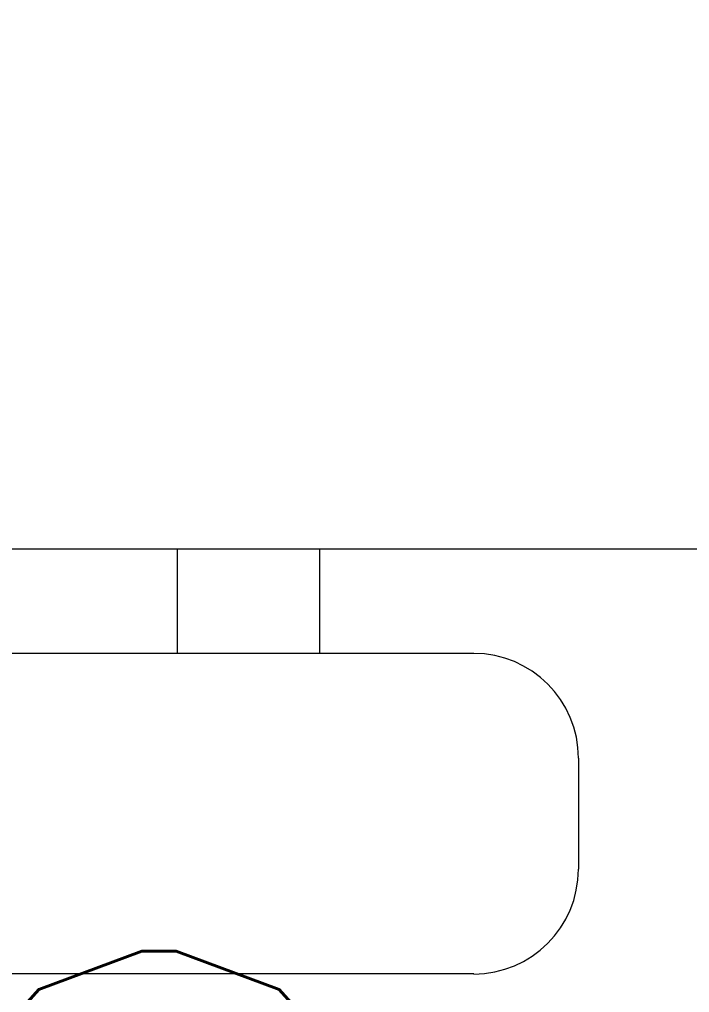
# Model space of a CAD drawing. Extents: x -12260 to 57327, y -29287 to 19916.
# Drawn here: x 35332.4 to 35457.9, y -3995.3 to -3813.2 of the extents above; entities that cross this region are included whole.
import ezdxf

# ---------------------------------------------------------------- set-up
doc = ezdxf.new("R2010")
doc.units = 0
doc.header["$LTSCALE"] = 0.25
doc.linetypes.add('DASHDOT', pattern=[25.4, 12.7, -6.35, 0, -6.35])
for name, color, linetype, lineweight in [('01-First Floor$0$LOADING', 253, 'Continuous', 5), ('01-First Floor$0$NEW Wall', 166, 'Continuous', 5), ('E-DIM', 6, 'Continuous', 18), ('E-LITE-CLNG-CNDT', 6, 'DASHDOT', 35)]:
    doc.layers.add(name, color=color, linetype=linetype, lineweight=lineweight)
doc.styles.get("Standard").update_dxf_attribs({"font": 'romans.shx'})
doc.dimstyles.get("Standard").update_dxf_attribs({"dimtxt": 150, "dimasz": 150, "dimexe": 0.18, "dimexo": 0.0625, "dimgap": 0.09, "dimtad": 0, "dimtih": 1, "dimtoh": 1, "dimdec": 0, "dimlfac": 0.1, "dimzin": 0, "dimdsep": 46, "dimtxsty": 'Standard', "dimcen": 0.09, "dimclrd": 6, "dimadec": 0, "dimazin": 0, "dimtfac": 1, "dimtdec": 0, "dimtofl": 0, "dimtmove": 0, "dimatfit": 3, "dimfxl": 1, "dimtolj": 1, "dimtzin": 0, "dimarcsym": 0})

# ---------------------------------------------------------------- blocks, each defined once
blk = doc.blocks.new('*X410')
at = {"color": 0}
for p, q in [((5, 3), (5, 3)), ((5, 3), (5, 3)), ((5, 3), (5, 3)), ((5, 3), (5, 3)), ((5, 3), (5, 3)), ((5, 3), (5, 3)), ((5, 3), (5, 3)), ((5, 3), (5, 3)), ((5, 3), (5, 3)), ((5, 3), (5, 3)), ((5, 3), (5, 3)), ((5, 3), (5, 3)), ((5, 3), (5, 3)), ((5, 3), (5, 3)), ((5, 3), (5, 3)), ((5, 3), (5, 3)), ((5, 3), (5, 3)), ((5, 3), (5, 3)), ((5, 3), (5, 3)), ((5, 3), (5, 3)), ((5, 3), (5, 3)), ((5, 3), (5, 3)), ((5, 3), (5, 3)), ((5, 3), (5, 3)), ((5, 3), (5, 3)), ((5, 3), (5, 3)), ((5, 3), (5, 3)), ((5, 3), (5, 3)), ((5, 3), (5, 3)), ((5, 3), (5, 3)), ((5, 3), (5, 3)), ((5, 3), (5, 3)), ((5, 3), (5, 3)), ((5, 3), (5, 3)), ((5, 3), (5, 3)), ((5, 3), (5, 3)), ((5, 3), (5, 3)), ((5, 3), (5, 3)), ((5, 3), (5, 3)), ((5, 3), (5, 3)), ((5, 3), (5, 3)), ((5, 3), (5, 3)), ((5, 3), (5, 3)), ((5, 3), (5, 3)), ((5, 3), (5, 3)), ((5, 3), (5, 3)), ((5, 3), (5, 3)), ((5, 3), (5, 3)), ((5, 3), (5, 3)), ((5, 3), (5, 3)), ((5, 3), (5, 3)), ((5, 3), (5, 3)), ((5, 3), (5, 3)), ((5, 3), (5, 3)), ((5, 3), (5, 3)), ((5, 3), (5, 3)), ((5, 3), (5, 3)), ((5, 3), (5, 3)), ((5, 3), (5, 3)), ((5, 3), (5, 3)), ((5, 3), (5, 3)), ((5, 3), (5, 3)), ((5, 3), (5, 3)), ((5, 3), (5, 3)), ((5, 3), (5, 3)), ((5, 3), (5, 3)), ((6, 3), (5, 3)), ((5, 3), (5, 3)), ((6, 3), (5, 3)), ((5, 3), (5, 3)), ((6, 3), (5, 3)), ((5, 3), (5, 3)), ((6, 3), (5, 3)), ((5, 3), (5, 3)), ((5, 3), (5, 3)), ((5, 3), (5, 3)), ((5, 3), (5, 3)), ((5, 3), (5, 3)), ((5, 3), (5, 3)), ((5, 3), (5, 3)), ((5, 3), (5, 3)), ((5, 3), (5, 3)), ((5, 3), (5, 3)), ((5, 3), (5, 3)), ((5, 3), (5, 3)), ((5, 3), (5, 3)), ((5, 3), (5, 3)), ((5, 3), (5, 3)), ((5, 3), (5, 3)), ((5, 3), (5, 3)), ((5, 3), (5, 3)), ((5, 3), (5, 3)), ((5, 3), (5, 3)), ((5, 3), (5, 3)), ((5, 3), (5, 3)), ((5, 3), (5, 3)), ((6, 3), (6, 3)), ((6, 3), (6, 3)), ((6, 3), (6, 3)), ((6, 3), (6, 3)), ((6, 3), (6, 3)), ((6, 3), (6, 3)), ((6, 3), (6, 3)), ((6, 3), (6, 3)), ((6, 3), (6, 3)), ((6, 3), (6, 3)), ((6, 3), (6, 3)), ((6, 3), (6, 3)), ((6, 3), (6, 3)), ((6, 3), (6, 3)), ((6, 3), (6, 3)), ((6, 3), (6, 3)), ((6, 3), (6, 3)), ((6, 3), (6, 3)), ((6, 3), (6, 3)), ((6, 3), (6, 3)), ((6, 3), (6, 3)), ((6, 3), (6, 3)), ((6, 3), (6, 3)), ((6, 3), (6, 3)), ((6, 3), (6, 3)), ((6, 3), (6, 3)), ((6, 3), (6, 3)), ((6, 3), (6, 3)), ((6, 3), (6, 3)), ((6, 3), (6, 3)), ((6, 3), (6, 3)), ((6, 3), (6, 3)), ((6, 3), (6, 3)), ((6, 3), (6, 3)), ((6, 3), (6, 3)), ((6, 3), (6, 3)), ((6, 3), (6, 3)), ((6, 3), (6, 3)), ((6, 3), (6, 3)), ((6, 3), (6, 3)), ((6, 3), (6, 3)), ((6, 3), (6, 3)), ((6, 3), (6, 3)), ((6, 3), (6, 3)), ((6, 3), (6, 3)), ((6, 3), (6, 3)), ((6, 3), (6, 3)), ((6, 3), (6, 3)), ((6, 3), (6, 3)), ((6, 3), (6, 3)), ((6, 3), (6, 3)), ((6, 3), (6, 3)), ((6, 3), (6, 3)), ((6, 3), (6, 3)), ((6, 3), (6, 3)), ((6, 3), (6, 3)), ((6, 3), (6, 3)), ((6, 3), (6, 3)), ((6, 3), (6, 3)), ((6, 3), (6, 3)), ((6, 3), (6, 3)), ((6, 3), (6, 3)), ((6, 3), (6, 3)), ((6, 3), (6, 3)), ((6, 3), (6, 3)), ((6, 3), (6, 3)), ((6, 3), (6, 3)), ((6, 3), (6, 3)), ((6, 3), (6, 3)), ((6, 3), (6, 3)), ((6, 3), (6, 3)), ((6, 3), (6, 3)), ((6, 3), (6, 3)), ((6, 3), (6, 3)), ((6, 3), (6, 3)), ((6, 3), (6, 3)), ((6, 3), (6, 3)), ((6, 3), (6, 3)), ((6, 3), (6, 3)), ((6, 3), (6, 3)), ((6, 3), (6, 3)), ((6, 3), (6, 3)), ((6, 3), (6, 3)), ((6, 3), (6, 3)), ((6, 3), (6, 3)), ((6, 3), (6, 3)), ((6, 3), (6, 3)), ((6, 3), (6, 3)), ((6, 3), (6, 3)), ((6, 3), (6, 3)), ((6, 3), (6, 3)), ((6, 3), (6, 3)), ((6, 3), (6, 3)), ((6, 3), (6, 3)), ((6, 3), (6, 3)), ((6, 3), (6, 3)), ((6, 3), (6, 3)), ((6, 3), (6, 3)), ((6, 3), (6, 3)), ((6, 3), (6, 3)), ((6, 3), (6, 3)), ((6, 3), (6, 3)), ((6, 3), (6, 3)), ((6, 3), (6, 3)), ((6, 3), (6, 3)), ((6, 3), (6, 3)), ((6, 3), (6, 3)), ((6, 3), (6, 3)), ((6, 3), (6, 3)), ((6, 3), (6, 3)), ((6, 3), (6, 3)), ((6, 3), (6, 3)), ((6, 3), (6, 3)), ((6, 3), (6, 3)), ((6, 3), (6, 3)), ((6, 3), (6, 3)), ((6, 3), (6, 3)), ((6, 3), (6, 3)), ((6, 3), (6, 3)), ((6, 3), (6, 3)), ((6, 3), (6, 3)), ((6, 3), (6, 3)), ((6, 3), (6, 3)), ((6, 3), (6, 3)), ((6, 3), (6, 3)), ((6, 3), (6, 3)), ((6, 3), (6, 3)), ((6, 3), (6, 3)), ((6, 3), (6, 3)), ((6, 3), (6, 3)), ((6, 3), (6, 3)), ((6, 3), (6, 3)), ((6, 3), (6, 3)), ((6, 3), (6, 3)), ((6, 3), (6, 3)), ((6, 3), (6, 3)), ((6, 3), (6, 3)), ((6, 3), (6, 3)), ((6, 3), (6, 3)), ((6, 3), (6, 3)), ((6, 3), (6, 3)), ((6, 3), (6, 3)), ((6, 3), (6, 3)), ((6, 3), (6, 3)), ((6, 3), (6, 3)), ((6, 3), (6, 3)), ((6, 3), (6, 3)), ((6, 3), (6, 3)), ((6, 3), (6, 3)), ((6, 3), (6, 3)), ((6, 3), (6, 3)), ((6, 3), (6, 3)), ((6, 3), (6, 3)), ((6, 3), (6, 3)), ((6, 3), (6, 3)), ((6, 3), (6, 3)), ((6, 3), (6, 3)), ((6, 3), (6, 3)), ((6, 3), (6, 3)), ((6, 3), (6, 3)), ((6, 3), (6, 3)), ((6, 3), (6, 3)), ((6, 3), (6, 3)), ((6, 3), (6, 3)), ((6, 3), (6, 3)), ((6, 3), (6, 3)), ((6, 3), (6, 3)), ((6, 3), (6, 3)), ((6, 3), (6, 3)), ((6, 3), (6, 3)), ((6, 3), (6, 3)), ((6, 3), (6, 3)), ((6, 3), (6, 3)), ((6, 3), (6, 3)), ((6, 3), (6, 3)), ((6, 3), (6, 3)), ((6, 3), (6, 3)), ((6, 3), (6, 3)), ((6, 3), (6, 3)), ((6, 3), (6, 3)), ((6, 3), (6, 3)), ((6, 3), (6, 3)), ((6, 3), (6, 3)), ((6, 3), (6, 3)), ((6, 3), (6, 3)), ((6, 3), (6, 3)), ((6, 3), (6, 3)), ((6, 3), (6, 3)), ((6, 3), (6, 3)), ((6, 3), (6, 3)), ((6, 3), (6, 3)), ((6, 3), (6, 3)), ((6, 3), (6, 3)), ((6, 3), (6, 3)), ((6, 3), (6, 3)), ((6, 3), (6, 3)), ((6, 3), (6, 3)), ((6, 3), (6, 3)), ((6, 3), (6, 3)), ((6, 3), (6, 3)), ((6, 3), (6, 3)), ((6, 3), (6, 3)), ((6, 3), (6, 3)), ((6, 3), (6, 3)), ((6, 3), (5, 3)), ((6, 3), (5, 3)), ((6, 3), (5, 3)), ((6, 3), (5, 3)), ((6, 3), (5, 3)), ((6, 3), (6, 3)), ((6, 3), (6, 3)), ((6, 3), (6, 3)), ((6, 3), (6, 3)), ((6, 3), (6, 3)), ((6, 3), (6, 3)), ((6, 3), (6, 3)), ((6, 3), (6, 3)), ((6, 3), (6, 3)), ((6, 3), (6, 3)), ((6, 3), (6, 3)), ((6, 3), (6, 3)), ((6, 3), (6, 3)), ((6, 3), (6, 3)), ((6, 3), (6, 3)), ((6, 3), (6, 3)), ((6, 3), (6, 3)), ((6, 3), (6, 3)), ((6, 3), (6, 3)), ((6, 3), (6, 3)), ((6, 3), (6, 3)), ((6, 3), (6, 3)), ((6, 3), (6, 3)), ((6, 3), (6, 3)), ((6, 3), (6, 3)), ((6, 3), (6, 3)), ((6, 3), (6, 3)), ((6, 3), (6, 3)), ((6, 3), (6, 3)), ((6, 3), (6, 3)), ((6, 3), (6, 3)), ((6, 3), (6, 3)), ((6, 3), (6, 3)), ((6, 3), (6, 3)), ((6, 3), (6, 3)), ((6, 3), (6, 3)), ((6, 3), (6, 3)), ((6, 3), (6, 3)), ((6, 3), (6, 3)), ((6, 3), (6, 3)), ((6, 3), (6, 3)), ((6, 3), (6, 3)), ((6, 3), (6, 3)), ((6, 3), (6, 3)), ((6, 3), (6, 3)), ((6, 3), (6, 3)), ((6, 3), (6, 3)), ((6, 3), (6, 3)), ((6, 3), (6, 3)), ((6, 3), (6, 3)), ((6, 3), (6, 3)), ((6, 3), (6, 3)), ((6, 3), (6, 3)), ((6, 3), (6, 3)), ((6, 3), (6, 3)), ((6, 3), (6, 3)), ((6, 3), (6, 3)), ((6, 3), (6, 3)), ((6, 3), (6, 3)), ((6, 3), (6, 3)), ((6, 3), (6, 3)), ((6, 3), (6, 3)), ((6, 3), (6, 3)), ((6, 3), (6, 3)), ((6, 3), (6, 3)), ((6, 3), (6, 3)), ((6, 3), (6, 3)), ((6, 3), (6, 3)), ((6, 3), (6, 3)), ((6, 3), (6, 3)), ((6, 3), (6, 3)), ((6, 3), (6, 3)), ((6, 3), (6, 3)), ((6, 3), (6, 3)), ((6, 3), (6, 3)), ((6, 3), (6, 3)), ((6, 3), (6, 3)), ((6, 3), (6, 3)), ((6, 3), (6, 3)), ((6, 3), (6, 3)), ((6, 3), (6, 3)), ((6, 3), (6, 3)), ((6, 3), (6, 3)), ((6, 3), (6, 3)), ((6, 3), (6, 3)), ((6, 3), (6, 3)), ((6, 3), (6, 3)), ((6, 3), (6, 3)), ((6, 3), (6, 3)), ((6, 3), (6, 3)), ((6, 3), (6, 3)), ((6, 3), (6, 3)), ((6, 3), (6, 3)), ((6, 3), (6, 3)), ((6, 3), (6, 3)), ((6, 3), (6, 3)), ((6, 3), (6, 3)), ((6, 3), (6, 3)), ((6, 3), (6, 3)), ((6, 3), (6, 3)), ((6, 3), (6, 3)), ((6, 3), (6, 3)), ((6, 3), (6, 3)), ((6, 3), (6, 3)), ((6, 3), (6, 3)), ((6, 3), (6, 3)), ((6, 3), (6, 3)), ((6, 3), (6, 3)), ((6, 3), (6, 3)), ((6, 3), (6, 3)), ((6, 3), (6, 3)), ((6, 3), (6, 3)), ((6, 3), (6, 3)), ((6, 3), (6, 3)), ((6, 3), (6, 3)), ((6, 3), (6, 3)), ((6, 3), (6, 3)), ((6, 3), (6, 3)), ((6, 3), (6, 3)), ((6, 3), (6, 3)), ((6, 3), (6, 3)), ((6, 3), (6, 3)), ((6, 3), (6, 3)), ((6, 3), (6, 3)), ((6, 3), (6, 3)), ((6, 3), (6, 3)), ((6, 3), (6, 3)), ((6, 3), (6, 3)), ((6, 3), (6, 3)), ((6, 3), (6, 3)), ((6, 3), (6, 3)), ((6, 3), (6, 3)), ((6, 3), (6, 3)), ((6, 3), (6, 3)), ((6, 3), (6, 3)), ((6, 3), (6, 3)), ((6, 3), (6, 3)), ((6, 3), (6, 3)), ((6, 3), (6, 3)), ((6, 3), (6, 3)), ((6, 3), (6, 3)), ((6, 3), (6, 3)), ((6, 3), (6, 3)), ((6, 3), (6, 3)), ((6, 3), (6, 3)), ((6, 3), (6, 3)), ((6, 3), (6, 3)), ((6, 3), (6, 3)), ((6, 3), (6, 3)), ((6, 3), (6, 3)), ((6, 3), (6, 3)), ((6, 3), (6, 3)), ((6, 3), (6, 3)), ((6, 3), (6, 3)), ((6, 3), (6, 3)), ((6, 3), (6, 3)), ((6, 3), (6, 3)), ((6, 3), (6, 3)), ((6, 3), (6, 3)), ((6, 3), (6, 3)), ((6, 3), (6, 3)), ((6, 3), (6, 3)), ((6, 3), (6, 3)), ((6, 3), (6, 3)), ((6, 3), (6, 3)), ((6, 3), (6, 3)), ((6, 3), (6, 3)), ((6, 3), (6, 3)), ((6, 3), (6, 3)), ((6, 3), (6, 3)), ((6, 3), (6, 3)), ((6, 3), (6, 3)), ((6, 3), (6, 3)), ((6, 3), (6, 3)), ((6, 3), (6, 3)), ((6, 3), (6, 3)), ((6, 3), (6, 3)), ((6, 3), (6, 3)), ((6, 3), (6, 3)), ((6, 3), (6, 3)), ((6, 3), (6, 3)), ((6, 3), (6, 3)), ((6, 3), (6, 3)), ((6, 3), (6, 3)), ((6, 3), (6, 3)), ((6, 3), (6, 3)), ((6, 3), (6, 3)), ((6, 3), (6, 3)), ((6, 3), (6, 3)), ((6, 3), (6, 3)), ((6, 3), (6, 3)), ((6, 3), (6, 3)), ((6, 3), (6, 3)), ((6, 3), (6, 3)), ((6, 3), (6, 3)), ((6, 3), (6, 3)), ((6, 3), (6, 3)), ((6, 3), (6, 3)), ((6, 3), (6, 3)), ((6, 3), (6, 3)), ((6, 3), (6, 3)), ((6, 3), (6, 3)), ((6, 3), (6, 3)), ((6, 3), (6, 3)), ((6, 3), (6, 3)), ((6, 3), (6, 3)), ((6, 3), (6, 3)), ((6, 3), (6, 3)), ((6, 3), (6, 3)), ((6, 3), (6, 3)), ((6, 3), (6, 3)), ((6, 3), (6, 3)), ((6, 3), (6, 3)), ((6, 3), (6, 3)), ((6, 3), (6, 3)), ((6, 3), (6, 3)), ((6, 3), (6, 3)), ((6, 3), (6, 3)), ((6, 3), (6, 3)), ((6, 3), (6, 3)), ((6, 3), (6, 3)), ((6, 3), (6, 3)), ((6, 3), (6, 3)), ((6, 3), (6, 3)), ((6, 3), (6, 3)), ((6, 3), (6, 3)), ((6, 3), (6, 3)), ((6, 3), (6, 3)), ((6, 3), (6, 3)), ((6, 3), (6, 3)), ((6, 3), (6, 3)), ((6, 3), (6, 3)), ((6, 3), (6, 3)), ((6, 3), (6, 3)), ((6, 3), (6, 3)), ((6, 3), (6, 3)), ((6, 3), (6, 3)), ((6, 3), (6, 3)), ((6, 3), (6, 3)), ((6, 3), (6, 3)), ((6, 3), (6, 3)), ((6, 3), (6, 3)), ((6, 3), (6, 3)), ((6, 3), (6, 3)), ((6, 3), (6, 3)), ((6, 3), (6, 3)), ((6, 3), (6, 3)), ((6, 3), (6, 3)), ((6, 3), (6, 3)), ((6, 3), (6, 3)), ((6, 3), (6, 3)), ((6, 3), (6, 3)), ((6, 3), (6, 3)), ((6, 3), (6, 3)), ((6, 3), (6, 3)), ((6, 3), (6, 3)), ((6, 3), (6, 3)), ((6, 3), (6, 3)), ((6, 3), (6, 3)), ((6, 3), (6, 3)), ((6, 3), (6, 3)), ((6, 3), (6, 3)), ((6, 3), (6, 3)), ((6, 3), (6, 3)), ((6, 3), (6, 3)), ((6, 3), (6, 3)), ((6, 3), (6, 3)), ((6, 3), (6, 3)), ((6, 3), (6, 3)), ((6, 3), (6, 3)), ((6, 3), (6, 3)), ((6, 3), (6, 3)), ((6, 3), (6, 3)), ((6, 3), (6, 3)), ((6, 3), (6, 3)), ((6, 3), (6, 3)), ((6, 3), (6, 3)), ((6, 3), (6, 3)), ((6, 3), (6, 3)), ((6, 3), (6, 3)), ((6, 3), (6, 3)), ((6, 3), (6, 3)), ((6, 3), (6, 3)), ((6, 3), (6, 3)), ((6, 3), (6, 3)), ((6, 3), (6, 3)), ((6, 3), (6, 3)), ((6, 3), (6, 3)), ((6, 3), (6, 3)), ((6, 3), (6, 3)), ((6, 3), (6, 3)), ((6, 3), (6, 3)), ((6, 3), (6, 3)), ((6, 3), (6, 3)), ((6, 3), (6, 3)), ((6, 3), (6, 3)), ((6, 3), (6, 3)), ((6, 3), (6, 3)), ((6, 3), (6, 3)), ((6, 3), (6, 3)), ((6, 3), (6, 3)), ((6, 3), (6, 3)), ((6, 3), (6, 3)), ((6, 3), (6, 3)), ((6, 3), (6, 3)), ((6, 3), (6, 3)), ((6, 3), (6, 3)), ((6, 3), (6, 3)), ((6, 3), (6, 3)), ((6, 3), (6, 3)), ((6, 3), (6, 3)), ((6, 3), (6, 3)), ((6, 3), (6, 3)), ((6, 3), (6, 3)), ((6, 3), (6, 3)), ((6, 3), (6, 3)), ((6, 3), (6, 3))]:
    blk.add_line(p, q, dxfattribs=at)
blk = doc.blocks.new('*X411')
at = {"color": 0}
for p, q in [((13, 1), (13, 1)), ((13, 1), (13, 1)), ((13, 1), (13, 1)), ((13, 1), (13, 1)), ((13, 1), (13, 1)), ((13, 1), (13, 1)), ((13, 1), (13, 1)), ((13, 1), (13, 1)), ((13, 1), (13, 1)), ((13, 1), (13, 1)), ((13, 1), (13, 1)), ((13, 1), (13, 1)), ((13, 1), (13, 1)), ((13, 1), (13, 1)), ((13, 1), (13, 1)), ((13, 1), (14, 1)), ((13, 1), (14, 1)), ((13, 1), (14, 1)), ((13, 1), (13, 1)), ((13, 1), (13, 1)), ((13, 1), (13, 1)), ((13, 1), (13, 1)), ((13, 1), (13, 1)), ((13, 1), (13, 1)), ((13, 1), (13, 1)), ((13, 1), (13, 1)), ((13, 1), (13, 1)), ((13, 1), (13, 1)), ((13, 1), (13, 1)), ((13, 1), (13, 1)), ((13, 1), (13, 1)), ((13, 1), (13, 1)), ((13, 1), (13, 1)), ((13, 1), (13, 1)), ((13, 1), (13, 1)), ((13, 1), (13, 1)), ((13, 1), (13, 1)), ((13, 1), (13, 1)), ((13, 1), (13, 1)), ((13, 1), (13, 1)), ((13, 1), (13, 1)), ((13, 1), (13, 1)), ((13, 1), (13, 1)), ((13, 1), (13, 1)), ((13, 1), (13, 1)), ((13, 1), (13, 1)), ((13, 1), (13, 1)), ((13, 1), (13, 1)), ((13, 1), (13, 1)), ((13, 1), (13, 1)), ((13, 1), (13, 1)), ((13, 1), (13, 1)), ((13, 1), (13, 1)), ((13, 1), (13, 1)), ((13, 1), (13, 1)), ((13, 1), (13, 1)), ((13, 1), (13, 1)), ((13, 1), (13, 1)), ((13, 1), (13, 1)), ((13, 1), (13, 1)), ((13, 1), (13, 1)), ((13, 1), (13, 1)), ((13, 1), (13, 1)), ((13, 1), (13, 1)), ((13, 1), (13, 1)), ((13, 1), (13, 1)), ((13, 1), (13, 1)), ((13, 1), (13, 1)), ((13, 1), (13, 1)), ((13, 1), (13, 1)), ((13, 1), (13, 1)), ((13, 1), (13, 1)), ((13, 1), (13, 1)), ((13, 1), (13, 1)), ((13, 1), (13, 1)), ((13, 1), (13, 1)), ((13, 1), (13, 1)), ((13, 1), (13, 1)), ((13, 1), (13, 1)), ((13, 1), (13, 1)), ((13, 1), (13, 1)), ((13, 1), (13, 1)), ((13, 1), (13, 1)), ((13, 1), (13, 1)), ((13, 1), (13, 1)), ((13, 1), (13, 1)), ((13, 1), (13, 1)), ((13, 1), (13, 1)), ((13, 1), (13, 1)), ((13, 1), (13, 1)), ((13, 1), (13, 1)), ((13, 1), (13, 1)), ((13, 1), (13, 1)), ((13, 1), (13, 1)), ((13, 1), (13, 1)), ((13, 1), (13, 1)), ((13, 1), (13, 1)), ((13, 1), (13, 1)), ((13, 1), (13, 1)), ((13, 1), (13, 1)), ((13, 1), (13, 1)), ((13, 1), (13, 1)), ((13, 1), (13, 1)), ((13, 1), (13, 1)), ((13, 1), (13, 1)), ((13, 1), (13, 1)), ((13, 1), (13, 1)), ((13, 1), (13, 1)), ((13, 1), (13, 1)), ((13, 1), (13, 1)), ((13, 1), (13, 1)), ((13, 1), (13, 1)), ((13, 1), (13, 1)), ((13, 1), (13, 1)), ((13, 1), (13, 1)), ((13, 1), (13, 1)), ((13, 1), (13, 1)), ((13, 1), (13, 1)), ((13, 1), (13, 1)), ((13, 1), (13, 1)), ((13, 1), (13, 1)), ((13, 1), (13, 1)), ((13, 1), (13, 1)), ((13, 1), (14, 1)), ((13, 0), (13, 0)), ((13, 0), (13, 0)), ((13, 0), (13, 0)), ((13, 0), (13, 0)), ((13, 0), (13, 0)), ((13, 0), (13, 0)), ((13, 0), (13, 0)), ((13, 0), (13, 0)), ((13, 0), (13, 0)), ((13, 0), (13, 0)), ((13, 0), (13, 0)), ((13, 0), (13, 0)), ((13, 0), (13, 0)), ((13, 0), (13, 0)), ((13, 0), (13, 0)), ((13, 0), (13, 0)), ((13, 0), (13, 0)), ((13, 0), (13, 0)), ((13, 0), (13, 0)), ((13, 0), (13, 0)), ((13, 0), (13, 0)), ((13, 0), (13, 0)), ((13, 0), (13, 0)), ((13, 0), (13, 0)), ((13, 0), (13, 0)), ((13, 0), (13, 0)), ((13, 0), (13, 0)), ((13, 0), (13, 0)), ((13, 0), (13, 0)), ((13, 0), (13, 0)), ((13, 0), (13, 0)), ((13, 0), (13, 0)), ((13, 0), (13, 0)), ((13, 0), (13, 0)), ((13, 0), (13, 0)), ((13, 0), (13, 0)), ((13, 0), (13, 0)), ((13, 0), (13, 0)), ((13, 0), (13, 0)), ((13, 0), (13, 0)), ((13, 0), (13, 0)), ((13, 0), (13, 0)), ((13, 0), (13, 0)), ((13, 0), (13, 0)), ((13, 0), (13, 0)), ((13, 0), (13, 0)), ((13, 0), (13, 0)), ((13, 0), (13, 0)), ((13, 0), (14, 0)), ((13, 0), (14, 0)), ((13, 0), (13, 0)), ((13, 0), (14, 0)), ((14, 1), (14, 1)), ((14, 1), (14, 1)), ((14, 1), (14, 1)), ((14, 1), (14, 1)), ((14, 1), (14, 1)), ((14, 1), (14, 1)), ((14, 1), (14, 1)), ((14, 1), (14, 1)), ((14, 1), (14, 1)), ((14, 1), (14, 1)), ((14, 1), (14, 1)), ((14, 1), (14, 1)), ((14, 1), (14, 1)), ((14, 1), (14, 1)), ((14, 1), (14, 1)), ((14, 1), (14, 1)), ((14, 1), (14, 1)), ((14, 1), (14, 1)), ((14, 1), (14, 1)), ((14, 1), (14, 1)), ((14, 1), (14, 1)), ((14, 1), (14, 1)), ((14, 1), (14, 1)), ((14, 1), (14, 1)), ((14, 1), (14, 1)), ((14, 1), (14, 1)), ((14, 1), (14, 1)), ((14, 1), (14, 1)), ((14, 1), (14, 1)), ((14, 1), (14, 1)), ((14, 1), (14, 1)), ((14, 1), (14, 1)), ((14, 1), (14, 1)), ((14, 1), (14, 1)), ((14, 1), (14, 1)), ((14, 1), (14, 1)), ((14, 1), (14, 1)), ((14, 1), (14, 1)), ((14, 1), (14, 1)), ((14, 1), (14, 1)), ((14, 1), (14, 1)), ((14, 1), (14, 1)), ((14, 1), (14, 1)), ((14, 1), (14, 1)), ((14, 1), (14, 1)), ((14, 1), (14, 1)), ((14, 1), (14, 1)), ((14, 1), (14, 1)), ((14, 1), (14, 1)), ((14, 1), (14, 1)), ((14, 1), (14, 1)), ((14, 1), (14, 1)), ((14, 1), (14, 1)), ((14, 1), (14, 1)), ((14, 1), (14, 1)), ((14, 1), (14, 1)), ((14, 1), (14, 1)), ((14, 1), (14, 1)), ((14, 1), (14, 1)), ((14, 1), (14, 1)), ((14, 1), (14, 1)), ((14, 1), (14, 1)), ((14, 1), (14, 1)), ((14, 1), (14, 1)), ((14, 1), (14, 1)), ((14, 1), (14, 1)), ((14, 1), (14, 1)), ((14, 1), (14, 1)), ((14, 1), (14, 1)), ((14, 1), (14, 1)), ((14, 1), (14, 1)), ((14, 1), (14, 1)), ((14, 1), (14, 1)), ((14, 1), (14, 1)), ((14, 1), (14, 1)), ((14, 1), (14, 1)), ((14, 1), (14, 1)), ((14, 1), (14, 1)), ((14, 1), (14, 1)), ((14, 1), (14, 1)), ((14, 1), (14, 1)), ((14, 1), (14, 1)), ((14, 1), (14, 1)), ((14, 1), (14, 1)), ((14, 1), (14, 1)), ((14, 1), (14, 1)), ((14, 1), (14, 1)), ((14, 1), (14, 1)), ((14, 1), (14, 1)), ((14, 1), (14, 1)), ((14, 1), (14, 1)), ((14, 1), (14, 1)), ((14, 1), (14, 1)), ((14, 1), (14, 1)), ((14, 0), (14, 0)), ((14, 0), (14, 0)), ((14, 0), (14, 0)), ((14, 0), (14, 0)), ((14, 0), (14, 0)), ((14, 0), (14, 0)), ((14, 0), (14, 0)), ((14, 0), (14, 0)), ((14, 0), (14, 0)), ((14, 0), (14, 0)), ((14, 0), (14, 0)), ((14, 0), (14, 0)), ((14, 0), (14, 0)), ((14, 0), (14, 0)), ((14, 0), (14, 0)), ((14, 0), (14, 0)), ((14, 0), (14, 0)), ((14, 0), (14, 0)), ((14, 0), (14, 0)), ((14, 0), (14, 0)), ((14, 0), (14, 0)), ((14, 0), (14, 0)), ((14, 0), (14, 0)), ((14, 0), (14, 0)), ((14, 0), (14, 0)), ((14, 0), (14, 0)), ((14, 0), (14, 0)), ((14, 0), (14, 0)), ((14, 0), (14, 0)), ((14, 0), (14, 0)), ((14, 0), (14, 0)), ((14, 0), (14, 0)), ((14, 0), (14, 0)), ((14, 0), (14, 0)), ((14, 0), (14, 0)), ((14, 0), (14, 0)), ((14, 0), (14, 0)), ((14, 0), (14, 0)), ((14, 0), (14, 0)), ((14, 0), (14, 0)), ((14, 0), (14, 0)), ((14, 0), (14, 0)), ((14, 0), (14, 0)), ((14, 0), (14, 0)), ((14, 0), (14, 0)), ((14, 0), (14, 0)), ((14, 0), (14, 0)), ((14, 0), (14, 0)), ((13, 0), (13, 0)), ((13, 0), (14, 0)), ((13, 0), (13, 0)), ((13, 0), (14, 0)), ((13, 0), (13, 0)), ((13, 0), (14, 0)), ((13, 0), (13, 0)), ((13, 0), (13, 0)), ((13, 0), (13, 0)), ((13, 0), (13, 0)), ((13, 0), (14, 0)), ((13, 0), (13, 0)), ((13, 0), (14, 0)), ((13, 0), (13, 0)), ((13, 0), (14, 0)), ((13, 0), (13, 0)), ((13, 0), (14, 0)), ((13, 0), (13, 0)), ((13, 0), (14, 0)), ((13, 0), (13, 0)), ((13, 0), (14, 0)), ((13, 0), (13, 0)), ((13, 0), (14, 0)), ((13, 0), (13, 0)), ((13, 0), (13, 0)), ((13, 0), (13, 0)), ((13, 0), (14, 0)), ((13, 0), (13, 0)), ((13, 0), (14, 0)), ((13, 0), (13, 0)), ((13, 0), (14, 0)), ((13, 0), (13, 0)), ((13, 0), (14, 0)), ((13, 0), (13, 0)), ((13, 0), (13, 0)), ((13, 0), (13, 0)), ((13, 0), (13, 0)), ((13, 0), (13, 0)), ((13, 0), (13, 0)), ((13, 0), (13, 0)), ((13, 0), (13, 0)), ((13, 0), (13, 0)), ((13, 0), (13, 0)), ((13, 0), (13, 0)), ((13, 0), (13, 0)), ((13, 0), (13, 0)), ((13, 0), (13, 0)), ((13, 0), (13, 0)), ((13, 0), (13, 0)), ((13, 0), (13, 0)), ((13, 0), (13, 0)), ((13, 0), (13, 0)), ((13, 0), (13, 0)), ((13, 0), (13, 0)), ((13, 0), (13, 0)), ((13, 0), (13, 0)), ((13, 0), (13, 0)), ((13, 0), (13, 0)), ((13, 0), (13, 0)), ((13, 0), (13, 0)), ((13, 0), (13, 0)), ((13, 0), (13, 0)), ((13, 0), (13, 0)), ((13, 0), (13, 0)), ((13, -1), (13, -1)), ((13, -1), (13, -1)), ((13, -1), (13, -1)), ((13, -1), (13, -1)), ((13, -1), (13, -1)), ((13, -1), (14, -1)), ((13, -1), (13, -1)), ((14, 0), (14, 0)), ((14, 0), (14, 0)), ((14, 0), (14, 0)), ((14, 0), (14, 0)), ((14, 0), (14, 0)), ((14, 0), (14, 0)), ((14, 0), (14, 0)), ((14, 0), (14, 0)), ((14, 0), (14, 0)), ((14, 0), (14, 0)), ((14, 0), (14, 0)), ((14, 0), (14, 0)), ((14, 0), (14, 0)), ((14, 0), (14, 0)), ((14, 0), (14, 0)), ((13, 0), (14, 0)), ((14, 0), (14, 0)), ((14, 0), (14, 0)), ((14, 0), (14, 0)), ((14, 0), (14, 0)), ((14, 0), (14, 0)), ((14, 0), (14, 0)), ((14, 0), (14, 0)), ((14, 0), (14, 0)), ((14, 0), (14, 0)), ((14, 0), (14, 0)), ((14, 0), (14, 0)), ((14, 0), (14, 0)), ((14, 0), (14, 0)), ((14, 0), (14, 0)), ((14, 0), (14, 0)), ((14, 0), (14, 0)), ((14, 0), (14, 0)), ((14, 0), (14, 0)), ((14, 0), (14, 0)), ((14, 0), (14, 0)), ((14, 0), (14, 0)), ((14, 0), (14, 0)), ((14, 0), (14, 0)), ((14, 0), (14, 0)), ((14, 0), (14, 0)), ((14, 0), (14, 0)), ((14, 0), (14, 0)), ((14, 0), (14, 0)), ((14, 0), (14, 0)), ((14, 0), (14, 0)), ((14, 0), (14, 0)), ((14, 0), (14, 0)), ((14, 0), (14, 0)), ((14, 0), (14, 0)), ((14, -1), (14, -1)), ((14, -1), (14, -1)), ((14, -1), (14, -1)), ((14, -1), (14, -1)), ((14, -1), (14, -1))]:
    blk.add_line(p, q, dxfattribs=at)
blk = doc.blocks.new('01-First Floor$0$GF21018-P')
at = {"color": 0}
for p, q in [((0.22049, 0.47563), (0.22049, 0.0675)), ((0.25963, 0.34221), (0.2804, 0.34221)), ((0.24001, 0.32259), (0.24001, 0.14)), ((0.30001, 0.32259), (0.30001, 0.14)), ((0.22049, 0.29372), (0.24001, 0.29372)), ((0.22049, 0.26708), (0.24001, 0.26708))]:
    blk.add_line(p, q, dxfattribs=at)
for points in [[(0.24001, 0.29372), (0.24001, 0.29372), (0.24001, 0.29372), (0.24001, 0.29372), (0.24001, 0.29372), (0.24001, 0.29372), (0.24001, 0.29372), (0.24001, 0.29372), (0.24001, 0.29372), (0.24001, 0.29372), (0.24001, 0.29372), (0.24001, 0.29372), (0.24001, 0.29372), (0.24001, 0.29372), (0.24001, 0.29372), (0.24001, 0.29372), (0.24001, 0.29372), (0.24001, 0.29372), (0.24001, 0.29372), (0.24001, 0.29372), (0.24001, 0.29372), (0.24001, 0.29372), (0.24001, 0.29372), (0.24001, 0.29372), (0.24001, 0.29372), (0.24001, 0.29372), (0.24001, 0.29372), (0.24001, 0.29372), (0.24001, 0.29372), (0.24001, 0.29372), (0.24001, 0.29372), (0.24001, 0.29372), (0.24001, 0.29372), (0.24001, 0.29372), (0.24001, 0.29372), (0.24001, 0.29372), (0.24001, 0.29372), (0.24001, 0.29372), (0.24001, 0.29372), (0.24001, 0.29372), (0.24001, 0.29372), (0.24001, 0.29372), (0.24001, 0.29372), (0.24001, 0.29372), (0.24001, 0.29372), (0.24001, 0.29372), (0.24001, 0.29372), (0.24001, 0.29372), (0.24001, 0.29372), (0.24001, 0.29372), (0.24001, 0.29372), (0.24001, 0.29372), (0.24001, 0.29372), (0.24001, 0.29372), (0.24001, 0.29372), (0.24001, 0.29372), (0.24001, 0.29372), (0.24001, 0.29372), (0.24001, 0.29372), (0.24001, 0.29372), (0.24001, 0.29372), (0.24001, 0.29372), (0.24001, 0.29372), (0.24001, 0.29372), (0.24001, 0.29372), (0.24001, 0.29372), (0.24001, 0.29372), (0.24001, 0.29372), (0.24001, 0.29372), (0.24001, 0.29372), (0.24001, 0.29372), (0.24001, 0.29372), (0.24001, 0.29372), (0.24001, 0.29372), (0.24001, 0.29372), (0.24001, 0.29372), (0.24001, 0.29372), (0.24001, 0.29372), (0.24001, 0.29372), (0.24001, 0.29372), (0.24001, 0.29372), (0.24001, 0.29372), (0.24001, 0.29372), (0.24001, 0.29372), (0.24001, 0.29372), (0.24001, 0.29372), (0.24001, 0.29372), (0.24001, 0.29372), (0.24001, 0.29372), (0.24001, 0.29372), (0.24001, 0.29372), (0.24001, 0.29372), (0.24001, 0.29372), (0.24001, 0.29372), (0.24001, 0.29372), (0.24001, 0.29372), (0.24001, 0.29372), (0.24001, 0.29372), (0.24001, 0.29372), (0.24001, 0.29372), (0.24001, 0.29372), (0.24001, 0.29372), (0.24001, 0.29372), (0.24001, 0.29372), (0.24001, 0.29372), (0.24001, 0.29372), (0.24001, 0.29372), (0.24001, 0.29372), (0.24001, 0.29372), (0.24001, 0.29372), (0.24001, 0.29372), (0.24001, 0.29372), (0.24001, 0.29372), (0.24001, 0.29372), (0.24001, 0.29372), (0.24001, 0.29372), (0.24001, 0.29372), (0.24001, 0.29372), (0.24001, 0.29372), (0.24001, 0.29372), (0.24001, 0.29372), (0.24001, 0.29372), (0.24001, 0.29372), (0.24001, 0.29372), (0.24001, 0.29372), (0.24001, 0.29372), (0.24001, 0.29372), (0.24001, 0.29372), (0.24001, 0.29372), (0.24001, 0.29372), (0.24001, 0.29372), (0.24001, 0.29372), (0.24001, 0.29372), (0.24001, 0.29372), (0.24001, 0.29372), (0.24001, 0.29372), (0.24001, 0.29372), (0.24001, 0.29372), (0.24001, 0.29372), (0.24001, 0.29372), (0.24001, 0.29372), (0.24001, 0.29372), (0.24001, 0.29372), (0.24001, 0.29372), (0.24001, 0.29372), (0.24001, 0.29372), (0.24001, 0.29372), (0.24001, 0.29372), (0.24001, 0.29372), (0.24001, 0.29372), (0.24001, 0.29372), (0.24001, 0.29372), (0.24001, 0.29372), (0.24001, 0.29372), (0.24001, 0.29372), (0.24001, 0.29372), (0.24001, 0.29372), (0.24001, 0.29372), (0.24001, 0.29372), (0.24001, 0.29372), (0.24001, 0.29372), (0.24001, 0.29372), (0.24001, 0.29372), (0.24001, 0.29372), (0.24001, 0.29372), (0.24001, 0.29372), (0.24001, 0.29372), (0.24001, 0.29372), (0.24001, 0.29372), (0.24001, 0.29372), (0.24001, 0.29372), (0.24001, 0.29372), (0.24001, 0.29372), (0.24001, 0.29372), (0.24001, 0.29372), (0.24001, 0.29372), (0.24001, 0.29372), (0.24001, 0.29372), (0.24001, 0.29372), (0.24001, 0.29372), (0.24001, 0.29372), (0.24001, 0.29372), (0.24001, 0.29372), (0.24001, 0.29372), (0.24001, 0.29372), (0.24001, 0.29372), (0.24001, 0.29372), (0.24001, 0.29372), (0.24001, 0.29372), (0.24001, 0.29372), (0.24001, 0.29372), (0.24001, 0.29372), (0.24001, 0.29372), (0.24001, 0.29372), (0.24001, 0.29372), (0.24001, 0.29372), (0.24001, 0.29372), (0.24001, 0.29372), (0.24001, 0.29372), (0.24001, 0.29372), (0.24001, 0.29372), (0.24001, 0.29372), (0.24001, 0.29372), (0.24001, 0.29372), (0.24001, 0.29372), (0.24001, 0.29372), (0.24001, 0.29372), (0.24001, 0.29372), (0.24001, 0.29372), (0.24001, 0.29372), (0.24001, 0.29372), (0.24001, 0.29372), (0.24001, 0.29372), (0.24001, 0.29372), (0.24001, 0.29372), (0.24001, 0.29372), (0.24001, 0.29372), (0.24001, 0.29372), (0.24001, 0.29372), (0.24001, 0.29372), (0.24001, 0.29372), (0.24001, 0.29372), (0.24001, 0.29372), (0.24001, 0.29372), (0.24001, 0.29372), (0.24001, 0.29372), (0.24001, 0.29372), (0.24001, 0.29372), (0.24001, 0.29372), (0.24001, 0.29372), (0.24001, 0.29372), (0.24001, 0.29372), (0.24001, 0.29372), (0.24001, 0.29372), (0.24001, 0.29372), (0.24001, 0.29372), (0.24001, 0.29372), (0.24001, 0.29372), (0.24001, 0.29372), (0.24001, 0.29372), (0.24001, 0.29372), (0.24001, 0.29372), (0.24001, 0.29372), (0.24001, 0.29372), (0.24001, 0.29372), (0.24001, 0.29372), (0.24001, 0.29372), (0.24001, 0.29372), (0.24001, 0.29372), (0.24001, 0.29372), (0.24001, 0.29372), (0.24001, 0.29372), (0.24001, 0.29372), (0.24001, 0.29372), (0.24001, 0.29372), (0.24001, 0.29372), (0.24001, 0.29372), (0.24001, 0.29372), (0.24001, 0.29372), (0.24001, 0.29372), (0.24001, 0.29372), (0.24001, 0.29372), (0.24001, 0.29372), (0.24001, 0.29372), (0.24001, 0.29372), (0.24001, 0.29372), (0.24001, 0.29372), (0.24001, 0.29372), (0.24001, 0.29372), (0.24001, 0.29372), (0.24001, 0.29372), (0.24001, 0.29372), (0.24001, 0.29372), (0.24001, 0.29372), (0.24001, 0.29372), (0.24001, 0.29372), (0.24001, 0.29372)], [(0.24001, 0.29372), (0.24001, 0.29372), (0.24001, 0.29372), (0.24001, 0.29372), (0.24001, 0.29372), (0.24001, 0.29372), (0.24001, 0.29372), (0.24001, 0.29372), (0.24001, 0.29372), (0.24001, 0.29372), (0.24001, 0.29372), (0.24001, 0.29372), (0.24001, 0.29372), (0.24001, 0.29372), (0.24001, 0.29372), (0.24001, 0.29372), (0.24001, 0.29372), (0.24001, 0.29372), (0.24001, 0.29372), (0.24001, 0.29372), (0.24001, 0.29372), (0.24001, 0.29372), (0.24001, 0.29372), (0.24001, 0.29372), (0.24001, 0.29372), (0.24001, 0.29372), (0.24001, 0.29372), (0.24001, 0.29372), (0.24001, 0.29372), (0.24001, 0.29372), (0.24001, 0.29372), (0.24001, 0.29372), (0.24001, 0.29372), (0.24001, 0.29372), (0.24001, 0.29372), (0.24001, 0.29372), (0.24001, 0.29372), (0.24001, 0.29372), (0.24001, 0.29372), (0.24001, 0.29372), (0.24001, 0.29372), (0.24001, 0.29372), (0.24001, 0.29372), (0.24001, 0.29372), (0.24001, 0.29372), (0.24001, 0.29372), (0.24001, 0.29372), (0.24001, 0.29372), (0.24001, 0.29372), (0.24001, 0.29372), (0.24001, 0.29372), (0.24001, 0.29372), (0.24001, 0.29372), (0.24001, 0.29372), (0.24001, 0.29372), (0.24001, 0.29372), (0.24001, 0.29372), (0.24001, 0.29372), (0.24001, 0.29372), (0.24001, 0.29372), (0.24001, 0.29372), (0.24001, 0.29372), (0.24001, 0.29372), (0.24001, 0.29372), (0.24001, 0.29372), (0.24001, 0.29372), (0.24001, 0.29372), (0.24001, 0.29372), (0.24001, 0.29372), (0.24001, 0.29372), (0.24001, 0.29372), (0.24001, 0.29372), (0.24001, 0.29372), (0.24001, 0.29372), (0.24001, 0.29372), (0.24001, 0.29372), (0.24001, 0.29372), (0.24001, 0.29372), (0.24001, 0.29372), (0.24001, 0.29372), (0.24001, 0.29372), (0.24001, 0.29372), (0.24001, 0.29372), (0.24001, 0.29372), (0.24001, 0.29372), (0.24001, 0.29372), (0.24001, 0.29372), (0.24001, 0.29372), (0.24001, 0.29372), (0.24001, 0.29372), (0.24001, 0.29372), (0.24001, 0.29372), (0.24001, 0.29372), (0.24001, 0.29372), (0.24001, 0.29372), (0.24001, 0.29372), (0.24001, 0.29372), (0.24001, 0.29372), (0.24001, 0.29372), (0.24001, 0.29372), (0.24001, 0.29372), (0.24001, 0.29372), (0.24001, 0.29372), (0.24001, 0.29372), (0.24001, 0.29372), (0.24001, 0.29372), (0.24001, 0.29372), (0.24001, 0.29372), (0.24001, 0.29372), (0.24001, 0.29372), (0.24001, 0.29372), (0.24001, 0.29372), (0.24001, 0.29372), (0.24001, 0.29372), (0.24001, 0.29372), (0.24001, 0.29372), (0.24001, 0.29372), (0.24001, 0.29372), (0.24001, 0.29372), (0.24001, 0.29372), (0.24001, 0.29372), (0.24001, 0.29372), (0.24001, 0.29372), (0.24001, 0.29372), (0.24001, 0.29372), (0.24001, 0.29372), (0.24001, 0.29372), (0.24001, 0.29372), (0.24001, 0.29372), (0.24001, 0.29372), (0.24001, 0.29372), (0.24001, 0.29372), (0.24001, 0.29372), (0.24001, 0.29372), (0.24001, 0.29372), (0.24001, 0.29372), (0.24001, 0.29372), (0.24001, 0.29372), (0.24001, 0.29372), (0.24001, 0.29372), (0.24001, 0.29372), (0.24001, 0.29372), (0.24001, 0.29372), (0.24001, 0.29372), (0.24001, 0.29372), (0.24001, 0.29372), (0.24001, 0.29372), (0.24001, 0.29372), (0.24001, 0.29372), (0.24001, 0.29372), (0.24001, 0.29372), (0.24001, 0.29372), (0.24001, 0.29372), (0.24001, 0.29372), (0.24001, 0.29372), (0.24001, 0.29372), (0.24001, 0.29372), (0.24001, 0.29372), (0.24001, 0.29372), (0.24001, 0.29372), (0.24001, 0.29372), (0.24001, 0.29372), (0.24001, 0.29372), (0.24001, 0.29372), (0.24001, 0.29372), (0.24001, 0.29372), (0.24001, 0.29372), (0.24001, 0.29372), (0.24001, 0.29372), (0.24001, 0.29372), (0.24001, 0.29372), (0.24001, 0.29372), (0.24001, 0.29372), (0.24001, 0.29372), (0.24001, 0.29372), (0.24001, 0.29372), (0.24001, 0.29372), (0.24001, 0.29372), (0.24001, 0.29372), (0.24001, 0.29372), (0.24001, 0.29372), (0.24001, 0.29372), (0.24001, 0.29372), (0.24001, 0.29372), (0.24001, 0.29372), (0.24001, 0.29372), (0.24001, 0.29372), (0.24001, 0.29372), (0.24001, 0.29372), (0.24001, 0.29372), (0.24001, 0.29372), (0.24001, 0.29372), (0.24001, 0.29372), (0.24001, 0.29372), (0.24001, 0.29372), (0.24001, 0.29372), (0.24001, 0.29372), (0.24001, 0.29372), (0.24001, 0.29372), (0.24001, 0.29372), (0.24001, 0.29372), (0.24001, 0.29372), (0.24001, 0.29372), (0.24001, 0.29372), (0.24001, 0.29372), (0.24001, 0.29372), (0.24001, 0.29372), (0.24001, 0.29372), (0.24001, 0.29372), (0.24001, 0.29372), (0.24001, 0.29372), (0.24001, 0.29372), (0.24001, 0.29372), (0.24001, 0.29372), (0.24001, 0.29372), (0.24001, 0.29372), (0.24001, 0.29372), (0.24001, 0.29372), (0.24001, 0.29372)], [(0.24001, 0.29372), (0.24001, 0.29372), (0.24001, 0.29372), (0.24001, 0.29372), (0.24001, 0.29372), (0.24001, 0.29372), (0.24001, 0.29372), (0.24001, 0.29372), (0.24001, 0.29372), (0.24001, 0.29372), (0.24001, 0.29372), (0.24001, 0.29372), (0.24001, 0.29372), (0.24001, 0.29372), (0.24001, 0.29372), (0.24001, 0.29372), (0.24001, 0.29372), (0.24001, 0.29372), (0.24001, 0.29372), (0.24001, 0.29372), (0.24001, 0.29372), (0.24001, 0.29372), (0.24001, 0.29372), (0.24001, 0.29372), (0.24001, 0.29372), (0.24001, 0.29372), (0.24001, 0.29372), (0.24001, 0.29372), (0.24001, 0.29372), (0.24001, 0.29372), (0.24001, 0.29372), (0.24001, 0.29372), (0.24001, 0.29372), (0.24001, 0.29372), (0.24001, 0.29372), (0.24001, 0.29372), (0.24001, 0.29372), (0.24001, 0.29372), (0.24001, 0.29372), (0.24001, 0.29372), (0.24001, 0.29372), (0.24001, 0.29372), (0.24001, 0.29372), (0.24001, 0.29372), (0.24001, 0.29372), (0.24001, 0.29372), (0.24001, 0.29372), (0.24001, 0.29372), (0.24001, 0.29372), (0.24001, 0.29372), (0.24001, 0.29372), (0.24001, 0.29372), (0.24001, 0.29372), (0.24001, 0.29372), (0.24001, 0.29372), (0.24001, 0.29372), (0.24001, 0.29372), (0.24001, 0.29372), (0.24001, 0.29372), (0.24001, 0.29372), (0.24001, 0.29372), (0.24001, 0.29372), (0.24001, 0.29372), (0.24001, 0.29372), (0.24001, 0.29372), (0.24001, 0.29372), (0.24001, 0.29372), (0.24001, 0.29372), (0.24001, 0.29372), (0.24001, 0.29372), (0.24001, 0.29372), (0.24001, 0.29372), (0.24001, 0.29372), (0.24001, 0.29372), (0.24001, 0.29372), (0.24001, 0.29372), (0.24001, 0.29372), (0.24001, 0.29372), (0.24001, 0.29372), (0.24001, 0.29372), (0.24001, 0.29372), (0.24001, 0.29372), (0.24001, 0.29372), (0.24001, 0.29372), (0.24001, 0.29372), (0.24001, 0.29372), (0.24001, 0.29372), (0.24001, 0.29372), (0.24001, 0.29372), (0.24001, 0.29372), (0.24001, 0.29372), (0.24001, 0.29372), (0.24001, 0.29372), (0.24001, 0.29372), (0.24001, 0.29372), (0.24001, 0.29372), (0.24001, 0.29372), (0.24001, 0.29372), (0.24001, 0.29372), (0.24001, 0.29372), (0.24001, 0.29372), (0.24001, 0.29372), (0.24001, 0.29372), (0.24001, 0.29372), (0.24001, 0.29372), (0.24001, 0.29372), (0.24001, 0.29372), (0.24001, 0.29372), (0.24001, 0.29372), (0.24001, 0.29372), (0.24001, 0.29372), (0.24001, 0.29372), (0.24001, 0.29372), (0.24001, 0.29372), (0.24001, 0.29372), (0.24001, 0.29372), (0.24001, 0.29372), (0.24001, 0.29372), (0.24001, 0.29372), (0.24001, 0.29372), (0.24001, 0.29372), (0.24001, 0.29372), (0.24001, 0.29372), (0.24001, 0.29372), (0.24001, 0.29372), (0.24001, 0.29372), (0.24001, 0.29372), (0.24001, 0.29372), (0.24001, 0.29372), (0.24001, 0.29372), (0.24001, 0.29372), (0.24001, 0.29372), (0.24001, 0.29372), (0.24001, 0.29372), (0.24001, 0.29372), (0.24001, 0.29372), (0.24001, 0.29372), (0.24001, 0.29372), (0.24001, 0.29372), (0.24001, 0.29372), (0.24001, 0.29372), (0.24001, 0.29372), (0.24001, 0.29372), (0.24001, 0.29372), (0.24001, 0.29372), (0.24001, 0.29372), (0.24001, 0.29372), (0.24001, 0.29372), (0.24001, 0.29372), (0.24001, 0.29372), (0.24001, 0.29372), (0.24001, 0.29372), (0.24001, 0.29372), (0.24001, 0.29372), (0.24001, 0.29372), (0.24001, 0.29372), (0.24001, 0.29372), (0.24001, 0.29372), (0.24001, 0.29372), (0.24001, 0.29372), (0.24001, 0.29372), (0.24001, 0.29372), (0.24001, 0.29372), (0.24001, 0.29372), (0.24001, 0.29372), (0.24001, 0.29372), (0.24001, 0.29372), (0.24001, 0.29372), (0.24001, 0.29372), (0.24001, 0.29372), (0.24001, 0.29372), (0.24001, 0.29372), (0.24001, 0.29372), (0.24001, 0.29372), (0.24001, 0.29372), (0.24001, 0.29372), (0.24001, 0.29372), (0.24001, 0.29372), (0.24001, 0.29372), (0.24001, 0.29372), (0.24001, 0.29372), (0.24001, 0.29372), (0.24001, 0.29372), (0.24001, 0.29372), (0.24001, 0.29372), (0.24001, 0.29372), (0.24001, 0.29372), (0.24001, 0.29372), (0.24001, 0.29372), (0.24001, 0.29372), (0.24001, 0.29372), (0.24001, 0.29372), (0.24001, 0.29372), (0.24001, 0.29372), (0.24001, 0.29372), (0.24001, 0.29372), (0.24001, 0.29372), (0.24001, 0.29372), (0.24001, 0.29372), (0.24001, 0.29372), (0.24001, 0.29372), (0.24001, 0.29372), (0.24001, 0.29372), (0.24001, 0.29372), (0.24001, 0.29372), (0.24001, 0.29372), (0.24001, 0.29372), (0.24001, 0.29372), (0.24001, 0.29372), (0.24001, 0.29372), (0.24001, 0.29372), (0.24001, 0.29372), (0.24001, 0.29372), (0.24001, 0.29372)]]:
    blk.add_lwpolyline(points, close=True, dxfattribs=at)
for centre, start, end in [((0.25963, 0.32259), 90, 180), ((0.2804, 0.32259), 0, 90)]:
    blk.add_arc(centre, 0.01962, start, end, dxfattribs=at)
at = {"layer": '01-First Floor$0$NEW Wall', "color": 0, "linetype": 'Continuous'}
for points in [[(0.24001, 0.29372), (0.24001, 0.29372), (0.24001, 0.29372), (0.24001, 0.29372), (0.24001, 0.29372), (0.24001, 0.29372), (0.24001, 0.29372), (0.24001, 0.29372)], [(0.24001, 0.29372), (0.24001, 0.29372), (0.24001, 0.29372), (0.24001, 0.29372), (0.24001, 0.29372), (0.24001, 0.29372), (0.24001, 0.29372)], [(0.24001, 0.29372), (0.24001, 0.29372), (0.24001, 0.29372), (0.24001, 0.29372), (0.24001, 0.29372), (0.24001, 0.29372), (0.24001, 0.29372), (0.24001, 0.29372), (0.24001, 0.29372)], [(0.24001, 0.29372), (0.24001, 0.29372), (0.24001, 0.29372), (0.24001, 0.29372), (0.24001, 0.29372), (0.24001, 0.29372), (0.24001, 0.29372), (0.24001, 0.29372), (0.24001, 0.29372), (0.24001, 0.29372)], [(0.24001, 0.29372), (0.24001, 0.29372), (0.24001, 0.29372), (0.24001, 0.29372), (0.24001, 0.29372), (0.24001, 0.29372), (0.24001, 0.29372), (0.24001, 0.29372), (0.24001, 0.29372), (0.24001, 0.29372), (0.24001, 0.29372), (0.24001, 0.29372), (0.24001, 0.29372), (0.24001, 0.29372), (0.24001, 0.29372)], [(0.24001, 0.29372), (0.24001, 0.29372), (0.24001, 0.29372), (0.24001, 0.29372), (0.24001, 0.29372), (0.24001, 0.29372), (0.24001, 0.29372), (0.24001, 0.29372), (0.24001, 0.29372), (0.24001, 0.29372)], [(0.24001, 0.29372), (0.24001, 0.29372), (0.24001, 0.29372), (0.24001, 0.29372), (0.24001, 0.29372), (0.24001, 0.29372), (0.24001, 0.29372), (0.24001, 0.29372), (0.24001, 0.29372), (0.24001, 0.29372)], [(0.24001, 0.29372), (0.24001, 0.29372), (0.24001, 0.29372), (0.24001, 0.29372), (0.24001, 0.29372), (0.24001, 0.29372), (0.24001, 0.29372), (0.24001, 0.29372), (0.24001, 0.29372), (0.24001, 0.29372)], [(0.24001, 0.29372), (0.24001, 0.29372), (0.24001, 0.29372), (0.24001, 0.29372), (0.24001, 0.29372), (0.24001, 0.29372), (0.24001, 0.29372), (0.24001, 0.29372), (0.24001, 0.29372), (0.24001, 0.29372), (0.24001, 0.29372), (0.24001, 0.29372), (0.24001, 0.29372), (0.24001, 0.29372), (0.24001, 0.29372), (0.24001, 0.29372), (0.24001, 0.29372), (0.24001, 0.29372)], [(0.24001, 0.29372), (0.24001, 0.29372), (0.24001, 0.29372), (0.24001, 0.29372), (0.24001, 0.29372), (0.24001, 0.29372), (0.24001, 0.29372), (0.24001, 0.29372), (0.24001, 0.29372), (0.24001, 0.29372), (0.24001, 0.29372), (0.24001, 0.29372)], [(0.24001, 0.29372), (0.24001, 0.29372), (0.24001, 0.29372), (0.24001, 0.29372), (0.24001, 0.29372), (0.24001, 0.29372), (0.24001, 0.29372)], [(0.24001, 0.29372), (0.24001, 0.29372), (0.24001, 0.29372), (0.24001, 0.29372), (0.24001, 0.29372), (0.24001, 0.29372), (0.24001, 0.29372), (0.24001, 0.29372), (0.24001, 0.29372), (0.24001, 0.29372), (0.24001, 0.29372), (0.24001, 0.29372), (0.24001, 0.29372), (0.24001, 0.29372), (0.24001, 0.29372), (0.24001, 0.29372), (0.24001, 0.29372), (0.24001, 0.29372), (0.24001, 0.29372), (0.24001, 0.29372), (0.24001, 0.29372), (0.24001, 0.29372), (0.24001, 0.29372), (0.24001, 0.29372), (0.24001, 0.29372), (0.24001, 0.29372), (0.24001, 0.29372), (0.24001, 0.29372), (0.24001, 0.29372), (0.24001, 0.29372), (0.24001, 0.29372), (0.24001, 0.29372), (0.24001, 0.29372), (0.24001, 0.29372), (0.24001, 0.29372), (0.24001, 0.29372), (0.24001, 0.29372), (0.24001, 0.29372), (0.24001, 0.29372), (0.24001, 0.29372), (0.24001, 0.29372), (0.24001, 0.29372), (0.24001, 0.29372), (0.24001, 0.29372), (0.24001, 0.29372), (0.24001, 0.29372), (0.24001, 0.29372), (0.24001, 0.29372), (0.24001, 0.29372), (0.24001, 0.29372), (0.24001, 0.29372), (0.24001, 0.29372), (0.24001, 0.29372), (0.24001, 0.29372), (0.24001, 0.29372), (0.24001, 0.29372), (0.24001, 0.29372), (0.24001, 0.29372), (0.24001, 0.29372), (0.24001, 0.29372), (0.24001, 0.29372), (0.24001, 0.29372), (0.24001, 0.29372), (0.24001, 0.29372), (0.24001, 0.29372), (0.24001, 0.29372), (0.24001, 0.29372), (0.24001, 0.29372), (0.24001, 0.29372), (0.24001, 0.29372), (0.24001, 0.29372), (0.24001, 0.29372), (0.24001, 0.29372), (0.24001, 0.29372), (0.24001, 0.29372), (0.24001, 0.29372), (0.24001, 0.29372), (0.24001, 0.29372), (0.24001, 0.29372), (0.24001, 0.29372), (0.24001, 0.29372), (0.24001, 0.29372), (0.24001, 0.29372), (0.24001, 0.29372), (0.24001, 0.29372), (0.24001, 0.29372), (0.24001, 0.29372), (0.24001, 0.29372), (0.24001, 0.29372), (0.24001, 0.29372), (0.24001, 0.29372), (0.24001, 0.29372), (0.24001, 0.29372), (0.24001, 0.29372), (0.24001, 0.29372), (0.24001, 0.29372), (0.24001, 0.29372), (0.24001, 0.29372), (0.24001, 0.29372), (0.24001, 0.29372), (0.24001, 0.29372), (0.24001, 0.29372), (0.24001, 0.29372), (0.24001, 0.29372), (0.24001, 0.29372), (0.24001, 0.29372), (0.24001, 0.29372), (0.24001, 0.29372), (0.24001, 0.29372), (0.24001, 0.29372), (0.24001, 0.29372)], [(0.24001, 0.29372), (0.24001, 0.29372), (0.24001, 0.29372), (0.24001, 0.29372), (0.24001, 0.29372), (0.24001, 0.29372), (0.24001, 0.29372), (0.24001, 0.29372), (0.24001, 0.29372), (0.24001, 0.29372), (0.24001, 0.29372), (0.24001, 0.29372), (0.24001, 0.29372), (0.24001, 0.29372), (0.24001, 0.29372), (0.24001, 0.29372), (0.24001, 0.29372)], [(0.24001, 0.29372), (0.24001, 0.29372), (0.24001, 0.29372), (0.24001, 0.29372), (0.24001, 0.29372), (0.24001, 0.29372), (0.24001, 0.29372), (0.24001, 0.29372), (0.24001, 0.29372), (0.24001, 0.29372), (0.24001, 0.29372), (0.24001, 0.29372), (0.24001, 0.29372), (0.24001, 0.29372), (0.24001, 0.29372), (0.24001, 0.29372), (0.24001, 0.29372), (0.24001, 0.29372), (0.24001, 0.29372), (0.24001, 0.29372), (0.24001, 0.29372), (0.24001, 0.29372), (0.24001, 0.29372), (0.24001, 0.29372), (0.24001, 0.29372), (0.24001, 0.29372), (0.24001, 0.29372), (0.24001, 0.29372), (0.24001, 0.29372), (0.24001, 0.29372), (0.24001, 0.29372), (0.24001, 0.29372), (0.24001, 0.29372), (0.24001, 0.29372), (0.24001, 0.29372), (0.24001, 0.29372), (0.24001, 0.29372), (0.24001, 0.29372), (0.24001, 0.29372), (0.24001, 0.29372), (0.24001, 0.29372), (0.24001, 0.29372), (0.24001, 0.29372), (0.24001, 0.29372), (0.24001, 0.29372), (0.24001, 0.29372), (0.24001, 0.29372), (0.24001, 0.29372), (0.24001, 0.29372), (0.24001, 0.29372), (0.24001, 0.29372), (0.24001, 0.29372), (0.24001, 0.29372), (0.24001, 0.29372), (0.24001, 0.29372), (0.24001, 0.29372), (0.24001, 0.29372), (0.24001, 0.29372), (0.24001, 0.29372), (0.24001, 0.29372), (0.24001, 0.29372), (0.24001, 0.29372), (0.24001, 0.29372), (0.24001, 0.29372), (0.24001, 0.29372), (0.24001, 0.29372), (0.24001, 0.29372), (0.24001, 0.29372), (0.24001, 0.29372), (0.24001, 0.29372), (0.24001, 0.29372), (0.24001, 0.29372), (0.24001, 0.29372), (0.24001, 0.29372), (0.24001, 0.29372), (0.24001, 0.29372), (0.24001, 0.29372), (0.24001, 0.29372), (0.24001, 0.29372), (0.24001, 0.29372), (0.24001, 0.29372), (0.24001, 0.29372), (0.24001, 0.29372), (0.24001, 0.29372), (0.24001, 0.29372), (0.24001, 0.29372), (0.24001, 0.29372), (0.24001, 0.29372), (0.24001, 0.29372)], [(0.24001, 0.29372), (0.24001, 0.29372), (0.24001, 0.29372), (0.24001, 0.29372), (0.24001, 0.29372), (0.24001, 0.29372), (0.24001, 0.29372), (0.24001, 0.29372), (0.24001, 0.29372), (0.24001, 0.29372), (0.24001, 0.29372), (0.24001, 0.29372), (0.24001, 0.29372), (0.24001, 0.29372), (0.24001, 0.29372), (0.24001, 0.29372), (0.24001, 0.29372), (0.24001, 0.29372), (0.24001, 0.29372), (0.24001, 0.29372), (0.24001, 0.29372), (0.24001, 0.29372), (0.24001, 0.29372), (0.24001, 0.29372), (0.24001, 0.29372), (0.24001, 0.29372), (0.24001, 0.29372), (0.24001, 0.29372), (0.24001, 0.29372), (0.24001, 0.29372), (0.24001, 0.29372), (0.24001, 0.29372), (0.24001, 0.29372), (0.24001, 0.29372), (0.24001, 0.29372), (0.24001, 0.29372), (0.24001, 0.29372), (0.24001, 0.29372), (0.24001, 0.29372), (0.24001, 0.29372), (0.24001, 0.29372), (0.24001, 0.29372), (0.24001, 0.29372), (0.24001, 0.29372), (0.24001, 0.29372), (0.24001, 0.29372), (0.24001, 0.29372), (0.24001, 0.29372), (0.24001, 0.29372), (0.24001, 0.29372), (0.24001, 0.29372), (0.24001, 0.29372), (0.24001, 0.29372), (0.24001, 0.29372)]]:
    blk.add_lwpolyline(points, dxfattribs=at)
at = {"color": 0}
for name, xscale, yscale, zscale in [('*X410', 8.59375e-11, 8.59375e-11, 8.59375e-11), ('*X411', 5.5e-11, 5.5e-11, 5.5e-11)]:
    blk.add_blockref(name, (0.24001, 0.29372), dxfattribs=dict(at, xscale=xscale, yscale=yscale, zscale=zscale))
blk = doc.blocks.new('01-First Floor')
at = {"layer": '01-First Floor$0$LOADING', "extrusion": (-7.77426e-06, 2.24021e-05, 1), "xscale": 1000, "yscale": 1000, "zscale": 1000, "rotation": 269.9985892449479}
blk.add_blockref('01-First Floor$0$GF21018-P', (35094.86, -3691.84, -0.48), dxfattribs=at)
blk = doc.blocks.new('*D164')
at = {"layer": 'Defpoints', "color": 0}
for p in [(34976, -2810), (35875.99, -3510.01), (34976, -4062.62)]:
    blk.add_point(p, dxfattribs=at)
at = {"layer": 'E-DIM', "color": 0, "lineweight": -2, "transparency": 16777216}
for p, q in [((34976, -2810.06), (34976, -4062.8)), ((35875.99, -3510.07), (35875.99, -4062.8))]:
    blk.add_line(p, q, dxfattribs=at)
at = {"layer": 'E-DIM', "color": 6, "lineweight": -2, "transparency": 16777216}
for p, q in [((35126, -4062.62), (35304.48, -4062.62)), ((35725.99, -4062.62), (35547.51, -4062.62))]:
    blk.add_line(p, q, dxfattribs=at)
at = {"layer": 'E-DIM', "color": 6, "transparency": 16777216}
for points in [[(35126, -4037.62), (35126, -4087.62), (34976, -4062.62)], [(35725.99, -4037.62), (35725.99, -4087.62), (35875.99, -4062.62)]]:
    blk.add_solid(points, dxfattribs=at)
at = {"layer": 'E-DIM', "color": 7, "transparency": 16777216, "insert": (35426, -4062.62), "char_height": 150, "attachment_point": 5}
blk.add_mtext('\\A1;90', dxfattribs=at)

msp = doc.modelspace()

# ---------------------------------------------------------------- block references
at = {"layer": 'E-LITE-CLNG-CNDT'}
msp.add_blockref('01-First Floor', (0, 0), dxfattribs=at)

# ---------------------------------------------------------------- dimensions: what is measured, and where the dimension line sits
at = {"layer": 'E-DIM'}
dim = msp.add_linear_dim(base=(34976, -4062.62), p1=(35875.99, -3510.01), p2=(34976, -2810), dimstyle='Standard', override={"dimclrt": 7}, dxfattribs=at)
dim.commit()
dim.dimension.update_dxf_attribs({"geometry": '*D164', "text_midpoint": (35426, -4062.62)})

doc.saveas('drawing.dxf')
